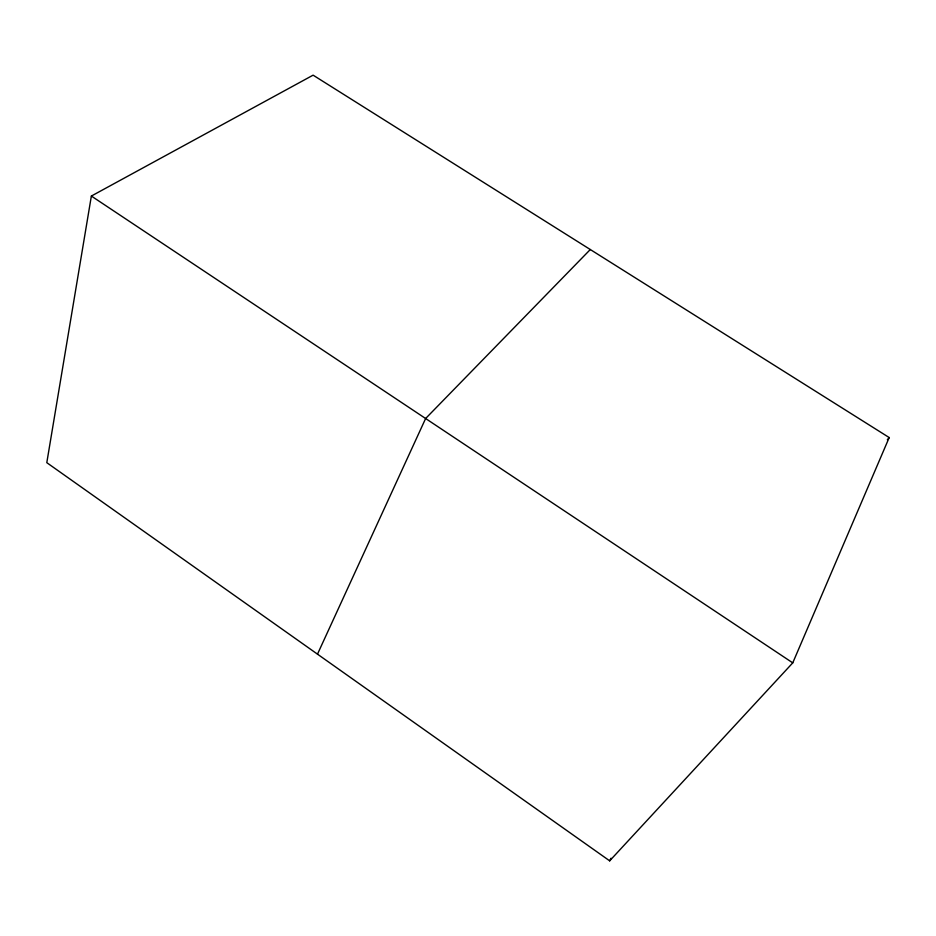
<?xml version="1.0" encoding="UTF-8"?>
<svg xmlns="http://www.w3.org/2000/svg" width="936" height="936" viewBox="0 0 936 936"><rect width="100%" height="100%" fill="white"/><g stroke="black" fill="none" stroke-linecap="round" stroke-linejoin="round"><path stroke-width="1.4" d="M91.365 196.045L46.8 462.676L609.675 860.839L792.757 662.863L889.2 437.557L313.104 75.161L91.365 196.045L792.757 662.863M317.491 654.147L425.623 418.521L590.3 249.526M609.675 860.839L610.997 858.23M887.328 439.791L889.2 437.557"/></g></svg>
